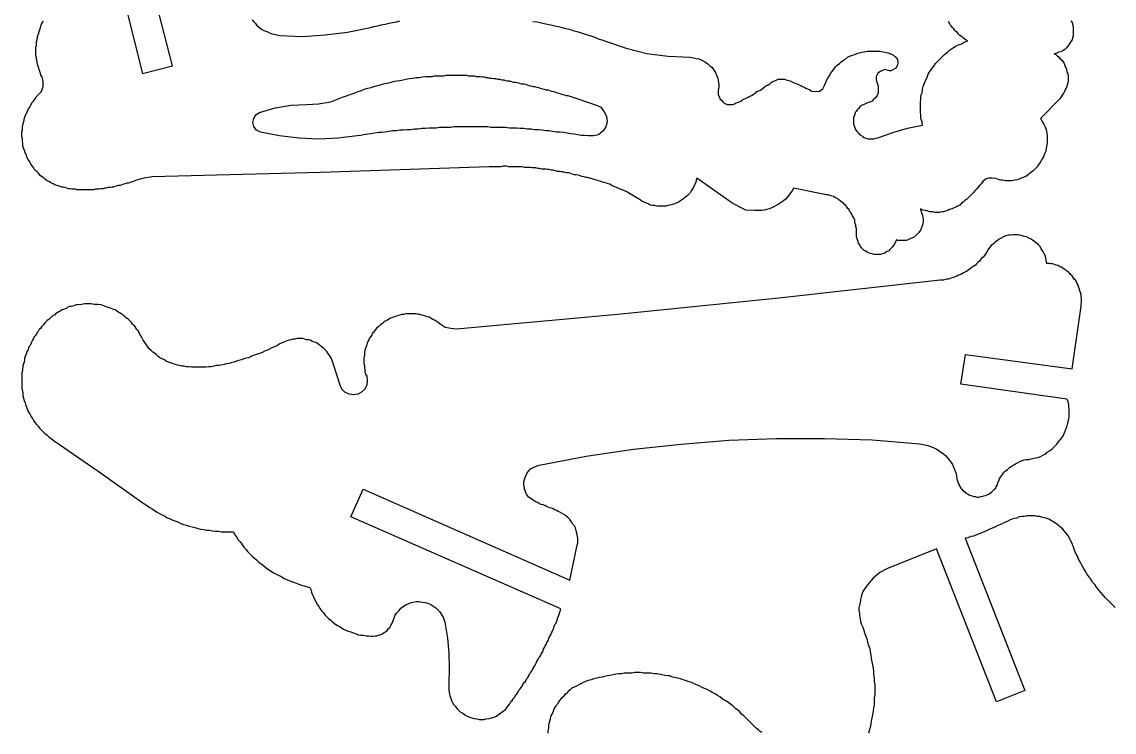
# Model space of a CAD drawing. Extents: x 6 to 899, y 6 to 466.
# Drawn here: x 6 to 223.9, y 117.1 to 258.7 of the extents above; entities that cross this region are included whole.
import ezdxf

# ---------------------------------------------------------------- set-up
doc = ezdxf.new("R2010")
doc.units = 0
doc.header["$MEASUREMENT"] = 0
doc.layers.add('DEFAULT_LAYER', color=1, linetype='Continuous')

msp = doc.modelspace()

# ---------------------------------------------------------------- linework, layer by layer
at = {"layer": 'DEFAULT_LAYER'}
for points in [[(25.3, 267.56), (30.12, 248.4), (36.06, 249.97), (31.13, 269.35)], [(215.31, 258.94), (215.53, 258.6), (215.64, 258.26), (215.76, 257.82), (215.76, 257.48), (215.76, 257.03), (215.76, 256.69), (215.76, 256.25), (215.76, 255.91), (215.64, 255.57), (215.53, 255.13), (215.31, 254.79), (215.08, 254.45), (214.86, 254.12), (214.64, 253.78), (214.41, 253.56), (214.08, 253.22), (213.74, 253), (213.29, 252.77), (212.84, 252.66), (212.39, 252.44), (211.95, 252.33), (212.28, 252.21), (212.62, 251.88), (212.95, 251.65), (213.18, 251.32), (213.51, 251.09), (213.74, 250.76), (213.96, 250.42), (214.08, 249.97), (214.3, 249.64), (214.41, 249.3), (214.52, 248.85), (214.64, 248.52), (214.75, 248.07), (214.75, 247.62), (214.75, 247.28), (214.75, 246.84), (214.41, 245.6), (213.85, 244.48), (213.07, 243.36), (209.26, 239.44), (209.37, 239.22), (209.59, 238.88), (209.93, 238.32), (210.15, 237.76), (210.38, 237.2), (210.49, 236.53), (210.6, 235.97), (210.6, 235.41), (210.6, 234.74), (210.49, 234.18), (210.38, 233.62), (210.27, 232.94), (210.04, 232.38), (209.82, 231.82), (209.59, 231.38), (209.26, 230.82), (208.92, 230.37), (208.59, 229.81), (208.14, 229.36), (207.8, 229.02), (207.24, 228.58), (206.79, 228.24), (206.34, 227.9), (205.78, 227.68), (205.22, 227.45), (204.66, 227.23), (204.1, 227.12), (203.43, 227.01), (202.87, 227.01), (202.2, 227.01), (201.64, 227.12), (201.3, 227.12), (200.97, 227.23), (200.63, 227.34), (200.3, 227.45), (199.62, 227.57), (198.84, 227.57), (198.28, 227.34), (197.72, 226.89), (197.38, 226.45), (197.05, 226.11), (196.82, 225.77), (196.49, 225.33), (196.15, 224.99), (195.81, 224.65), (195.48, 224.32), (195.14, 223.98), (194.81, 223.65), (194.47, 223.31), (194.13, 223.09), (193.8, 222.75), (193.46, 222.53), (193.13, 222.19), (192.68, 221.97), (192.34, 221.74), (192, 221.63), (191.56, 221.41), (191.11, 221.29), (190.77, 221.07), (190.32, 220.96), (189.88, 220.84), (189.54, 220.84), (189.09, 220.73), (188.64, 220.73), (188.2, 220.73), (187.75, 220.84), (187.19, 220.84), (186.74, 220.96), (186.29, 221.07), (185.73, 221.18), (185.28, 221.41), (185.28, 221.29), (185.4, 220.96), (185.51, 220.73), (185.62, 220.4), (185.73, 220.06), (185.84, 219.39), (185.84, 218.83), (185.73, 218.27), (185.51, 217.71), (185.28, 217.15), (184.95, 216.7), (184.5, 216.25), (184.05, 215.8), (183.6, 215.58), (183.04, 215.36), (182.48, 215.13), (181.81, 215.13), (181.47, 215.13), (181.14, 215.13), (180.8, 215.13), (180.47, 215.24), (180.35, 214.91), (180.13, 214.46), (179.91, 214.12), (179.68, 213.79), (179.46, 213.56), (179.12, 213.23), (178.9, 213), (178.56, 212.89), (178.23, 212.67), (178, 212.55), (177.66, 212.44), (177.33, 212.33), (176.99, 212.33), (176.66, 212.33), (176.32, 212.33), (175.98, 212.33), (175.65, 212.44), (175.31, 212.55), (174.98, 212.67), (174.64, 212.78), (174.3, 213), (174.08, 213.11), (173.86, 213.34), (173.52, 213.67), (173.3, 213.9), (173.18, 214.24), (172.96, 214.46), (172.85, 214.91), (172.74, 215.24), (172.62, 215.58), (172.51, 216.03), (172.51, 216.48), (172.51, 216.81), (172.51, 217.15), (172.51, 217.48), (172.4, 217.82), (172.4, 218.16), (172.29, 218.49), (172.18, 218.83), (172.18, 219.16), (172.06, 219.5), (171.84, 219.84), (171.73, 220.06), (171.62, 220.4), (171.39, 220.73), (171.17, 220.96), (171.06, 221.29), (170.83, 221.52), (170.61, 221.85), (170.38, 222.08), (170.16, 222.3), (169.93, 222.53), (169.6, 222.75), (169.37, 222.97), (169.04, 223.2), (168.81, 223.42), (168.48, 223.53), (168.14, 223.76), (167.92, 223.87), (167.58, 223.98), (167.25, 224.09), (166.91, 224.21), (166.57, 224.21), (166.24, 224.32), (159.96, 225.55), (159.74, 225.1), (159.4, 224.65), (159.07, 224.21), (158.84, 223.87), (158.51, 223.42), (158.06, 223.09), (157.72, 222.86), (157.28, 222.53), (156.94, 222.3), (156.49, 222.08), (156.04, 221.85), (155.59, 221.63), (155.15, 221.41), (154.59, 221.29), (154.14, 221.18), (153.69, 221.07), (152.12, 221.07), (150.44, 221.18), (149.1, 221.85), (147.64, 222.64), (140.69, 227.57), (140.58, 227.12), (140.47, 226.67), (140.25, 226.22), (140.02, 225.77), (139.8, 225.44), (139.57, 224.99), (139.35, 224.65), (139.01, 224.32), (138.68, 223.98), (138.34, 223.76), (138.01, 223.42), (137.67, 223.2), (137.33, 222.97), (137, 222.75), (136.55, 222.53), (136.21, 222.41), (135.77, 222.3), (135.32, 222.19), (134.87, 222.08), (134.53, 221.97), (134.08, 221.97), (133.64, 221.97), (133.19, 221.97), (132.74, 221.97), (132.29, 222.08), (131.84, 222.08), (131.4, 222.19), (131.06, 222.41), (130.61, 222.53), (130.16, 222.75), (129.72, 222.97), (129.38, 223.2), (126.58, 224.88), (123.67, 226.11), (123.33, 226.33), (122.99, 226.45), (122.66, 226.56), (122.21, 226.67), (121.87, 226.78), (121.54, 226.89), (121.09, 227.01), (120.75, 227.12), (120.42, 227.23), (119.97, 227.34), (119.63, 227.45), (119.3, 227.57), (118.85, 227.68), (118.51, 227.68), (118.18, 227.79), (117.73, 227.9), (117.39, 228.01), (117.06, 228.13), (116.61, 228.24), (116.27, 228.24), (115.82, 228.35), (115.49, 228.46), (115.15, 228.58), (114.7, 228.58), (114.37, 228.69), (113.92, 228.8), (113.58, 228.8), (113.25, 228.91), (112.8, 228.91), (112.46, 229.02), (112.01, 229.14), (111.68, 229.14), (111.23, 229.25), (110.89, 229.25), (110.56, 229.36), (110.11, 229.36), (109.77, 229.36), (109.33, 229.47), (108.99, 229.47), (108.54, 229.58), (108.21, 229.58), (107.76, 229.58), (107.42, 229.7), (107.09, 229.7), (106.64, 229.7), (106.3, 229.7), (105.85, 229.81), (105.52, 229.81), (105.07, 229.81), (104.73, 229.81), (104.28, 229.81), (103.95, 229.81), (103.5, 229.81), (103.16, 229.81), (102.72, 229.92), (102.38, 229.92), (102.04, 229.92), (101.6, 229.81), (101.26, 229.81), (100.81, 229.81), (100.48, 229.81), (100.03, 229.81), (99.69, 229.81), (99.24, 229.81), (65.63, 228.69), (32.02, 227.79), (30.34, 227.57), (28.89, 227.12), (28.22, 226.89), (27.66, 226.67), (27.32, 226.56), (26.98, 226.56), (26.65, 226.45), (26.31, 226.33), (25.97, 226.22), (25.64, 226.11), (25.3, 226.11), (24.97, 226), (24.63, 225.89), (24.29, 225.77), (23.96, 225.77), (23.62, 225.66), (23.17, 225.66), (22.84, 225.55), (22.5, 225.55), (22.17, 225.44), (21.83, 225.44), (21.38, 225.33), (21.05, 225.33), (20.71, 225.33), (20.37, 225.21), (19.93, 225.21), (19.59, 225.21), (19.25, 225.21), (18.92, 225.21), (18.47, 225.21), (18.13, 225.21), (17.8, 225.21), (17.46, 225.21), (17.01, 225.21), (16.68, 225.33), (16.34, 225.33), (16, 225.33), (15.67, 225.44), (15.33, 225.44), (15, 225.55), (14.66, 225.66), (14.32, 225.77), (13.99, 225.77), (13.65, 225.89), (13.32, 226), (12.98, 226.11), (12.64, 226.22), (12.31, 226.45), (11.97, 226.56), (11.75, 226.67), (11.41, 226.89), (11.07, 227.01), (10.85, 227.23), (10.51, 227.45), (10.29, 227.68), (10.07, 227.79), (9.73, 228.01), (9.51, 228.35), (9.28, 228.58), (9.06, 228.8), (8.83, 229.02), (8.5, 229.36), (8.39, 229.7), (8.16, 229.92), (7.83, 230.37), (7.6, 230.82), (7.27, 231.26), (7.04, 231.71), (6.93, 232.16), (6.71, 232.61), (6.59, 233.06), (6.37, 233.5), (6.26, 233.95), (6.26, 234.4), (6.15, 234.96), (6.15, 235.41), (6.03, 235.86), (6.03, 236.31), (6.03, 236.75), (6.15, 237.2), (6.15, 237.76), (6.26, 238.21), (6.37, 238.66), (6.48, 239.11), (6.59, 239.55), (6.71, 240), (6.93, 240.45), (7.15, 240.9), (7.38, 241.35), (7.6, 241.68), (7.83, 242.13), (8.05, 242.58), (8.39, 242.92), (8.72, 243.36), (8.95, 243.81), (9.28, 244.15), (9.28, 244.15), (9.95, 244.82), (10.29, 245.83), (10.29, 246.84), (10.07, 247.73), (9.84, 248.07), (9.73, 248.4), (9.62, 248.85), (9.51, 249.19), (9.39, 249.52), (9.28, 249.86), (9.17, 250.2), (9.06, 250.53), (9.06, 250.87), (8.95, 251.21), (8.95, 251.54), (8.83, 251.99), (8.83, 252.33), (8.83, 252.66), (8.83, 253), (8.83, 253.33), (8.83, 253.67), (8.95, 254.01), (8.95, 254.45), (8.95, 254.79), (9.06, 255.13), (9.17, 255.46), (9.17, 255.8), (9.28, 256.13), (9.39, 256.47), (9.51, 256.81), (9.62, 257.14), (9.73, 257.59), (9.84, 257.93), (9.95, 258.26), (10.18, 258.6), (10.29, 258.94)], [(51.97, 259.16), (52.3, 258.71), (52.64, 258.38), (52.97, 257.93), (53.42, 257.59), (53.87, 257.26), (54.32, 257.03), (54.88, 256.81), (55.33, 256.58), (55.89, 256.36), (56.34, 256.25), (56.9, 256.13), (57.46, 256.02), (62.05, 255.8), (66.53, 256.13), (71.01, 256.69), (75.6, 257.59), (76.28, 257.82), (77.06, 257.93), (77.73, 258.15), (78.52, 258.26), (79.3, 258.49), (79.97, 258.6), (80.76, 258.71), (81.43, 258.94)], [(107.98, 258.82), (108.77, 258.71), (109.44, 258.6), (110.22, 258.38), (110.89, 258.26), (111.57, 258.15), (112.35, 257.93), (113.02, 257.82), (113.81, 257.59), (114.48, 257.37), (115.26, 257.26), (115.94, 257.03), (116.72, 256.81), (117.39, 256.58), (118.18, 256.36), (118.85, 256.13), (119.52, 255.91), (120.31, 255.69), (120.98, 255.35), (121.76, 255.13), (122.43, 254.9), (126.58, 253.45), (130.72, 252.44), (134.98, 251.88), (139.35, 251.65), (140.02, 251.54), (140.58, 251.43), (141.14, 251.32), (141.7, 251.09), (142.26, 250.76), (142.82, 250.42), (143.27, 249.97), (143.72, 249.64), (144.06, 249.08), (144.39, 248.63), (144.62, 248.07), (144.84, 247.51), (144.95, 246.95), (145.06, 246.28), (145.06, 245.72), (144.95, 245.04), (144.95, 244.71), (144.95, 244.26), (145.06, 243.92), (145.18, 243.7), (145.29, 243.36), (145.51, 243.14), (145.96, 242.69), (146.18, 242.47), (146.52, 242.35), (146.74, 242.24), (147.08, 242.24), (147.42, 242.24), (147.86, 242.24), (148.2, 242.35), (148.54, 242.58), (148.99, 242.69), (149.43, 242.92), (149.77, 243.14), (150.22, 243.36), (150.55, 243.48), (150.89, 243.7), (151.23, 243.92), (151.56, 244.04), (151.9, 244.26), (152.23, 244.48), (152.46, 244.6), (152.68, 244.82), (153.24, 245.04), (153.69, 245.38), (154.14, 245.72), (154.47, 245.94), (154.92, 246.16), (155.26, 246.39), (155.48, 246.61), (155.82, 246.84), (156.16, 246.95), (156.38, 247.06), (156.94, 247.28), (157.5, 247.28), (157.84, 247.28), (158.17, 247.28), (158.51, 247.17), (158.96, 247.06), (159.29, 246.95), (159.74, 246.72), (160.3, 246.5), (160.86, 246.28), (161.08, 246.16), (161.42, 246.05), (161.76, 245.83), (162.09, 245.72), (162.43, 245.49), (162.76, 245.38), (163.21, 245.16), (163.55, 244.93), (164.33, 244.82), (165.12, 244.93), (165.79, 245.38), (166.13, 246.05), (166.35, 246.5), (166.57, 247.06), (166.8, 247.51), (167.13, 247.96), (167.36, 248.4), (167.69, 248.85), (168.03, 249.3), (168.37, 249.75), (168.7, 250.09), (169.15, 250.42), (169.49, 250.76), (169.93, 251.09), (170.38, 251.32), (170.72, 251.65), (171.17, 251.88), (171.73, 252.1), (172.18, 252.21), (172.62, 252.44), (173.07, 252.55), (173.63, 252.66), (174.08, 252.77), (174.64, 252.89), (175.09, 252.89), (175.65, 252.89), (176.21, 252.89), (176.66, 252.89), (177.22, 252.89), (177.78, 252.77), (178.23, 252.66), (178.79, 252.55), (179.35, 252.33), (179.91, 252.1), (180.13, 251.88), (180.47, 251.65), (180.58, 251.43), (180.69, 251.21), (180.8, 250.65), (180.69, 250.09), (180.35, 249.52), (179.91, 249.19), (179.68, 249.08), (179.35, 248.96), (179.12, 248.96), (178.67, 249.08), (178.11, 249.19), (177.33, 248.85), (176.77, 248.52), (176.43, 247.84), (176.43, 247.17), (176.66, 246.5), (176.77, 246.16), (176.88, 245.83), (176.88, 245.27), (176.88, 244.6), (176.66, 244.04), (176.32, 243.59), (175.87, 243.14), (175.65, 242.92), (175.42, 242.8), (175.09, 242.69), (174.75, 242.58), (174.3, 242.35), (173.97, 242.24), (173.52, 242.02), (173.18, 241.79), (172.96, 241.46), (172.74, 241.23), (172.51, 240.9), (172.29, 240.67), (172.18, 240.34), (172.06, 240), (171.95, 239.67), (171.95, 239.33), (171.95, 238.99), (171.95, 238.66), (171.95, 238.32), (172.06, 237.99), (172.18, 237.65), (172.29, 237.31), (172.51, 236.98), (172.74, 236.75), (172.96, 236.53), (173.18, 236.19), (173.52, 236.08), (173.74, 235.86), (174.08, 235.63), (174.42, 235.52), (174.86, 235.41), (175.2, 235.41), (175.65, 235.41), (175.98, 235.41), (176.43, 235.52), (176.99, 235.63), (179.79, 236.64), (182.71, 237.54), (185.73, 238.1), (185.62, 238.43), (185.62, 238.77), (185.51, 239.11), (185.4, 239.44), (185.4, 239.78), (185.4, 240.11), (185.28, 240.79), (185.28, 241.35), (185.28, 242.02), (185.28, 242.69), (185.4, 243.36), (185.4, 244.04), (185.62, 244.6), (185.73, 245.27), (185.84, 245.83), (186.07, 246.5), (186.29, 247.06), (186.63, 247.62), (186.85, 248.29), (187.19, 248.85), (187.52, 249.3), (187.97, 249.86), (188.31, 250.42), (188.76, 250.87), (189.2, 251.32), (189.65, 251.77), (190.1, 252.21), (190.66, 252.66), (191.11, 253.11), (191.67, 253.45), (192.23, 253.78), (192.79, 254.12), (193.13, 254.23), (193.46, 254.34), (193.8, 254.57), (194.02, 254.68), (194.36, 254.79), (194.69, 254.9), (194.36, 255.13), (194.02, 255.35), (193.8, 255.57), (193.46, 255.8), (193.13, 256.02), (192.9, 256.25), (192.68, 256.58), (192.34, 256.81), (192.12, 257.03), (191.89, 257.37), (191.67, 257.59), (191.44, 257.93), (191.22, 258.15), (191.11, 258.49), (190.88, 258.82)], [(224.11, 141.94), (223.55, 142.5), (223.11, 142.95), (222.66, 143.4), (222.21, 143.85), (221.76, 144.41), (221.31, 144.85), (220.87, 145.41), (220.42, 145.98), (220.08, 146.54), (219.63, 146.98), (219.3, 147.54), (218.85, 148.1), (218.51, 148.66), (218.18, 149.22), (217.84, 149.78), (217.51, 150.34), (217.17, 151.02), (216.83, 151.58), (216.61, 152.14), (216.27, 152.7), (216.05, 153.37), (215.82, 153.93), (215.6, 154.49), (214.82, 156.17), (213.7, 157.51), (212.46, 158.63), (210.9, 159.53), (210.34, 159.75), (209.66, 159.87), (209.1, 160.09), (208.65, 160.09), (208.09, 160.2), (207.53, 160.2), (206.97, 160.2), (206.53, 160.2), (205.97, 160.09), (205.52, 160.09), (204.96, 159.98), (204.51, 159.75), (204.06, 159.64), (203.5, 159.53), (203.05, 159.31), (202.6, 159.08), (202.04, 158.86), (201.6, 158.63), (201.15, 158.41), (200.59, 158.19), (200.14, 157.96), (199.58, 157.74), (199.13, 157.51), (198.57, 157.29), (198.12, 157.07), (197.56, 156.84), (197, 156.62), (196.44, 156.39), (195.88, 156.17), (195.32, 156.06), (194.76, 155.83), (194.2, 155.72), (206.08, 125.36), (200.48, 123.12), (188.49, 153.59), (178.74, 149.67), (177.17, 148.89), (175.83, 147.77), (174.71, 146.42), (174.37, 145.98), (174.04, 145.53), (173.81, 145.08), (173.59, 144.52), (173.48, 144.07), (173.36, 143.51), (173.25, 142.95), (173.14, 142.39), (173.03, 141.83), (173.03, 141.38), (173.14, 140.82), (173.14, 140.26), (173.25, 139.7), (173.36, 139.14), (173.48, 138.69), (173.7, 138.13), (173.92, 137.57), (174.15, 136.9), (174.37, 136.23), (174.6, 135.67), (174.71, 135), (174.93, 134.32), (175.16, 133.76), (175.27, 133.09), (175.38, 132.42), (175.49, 131.75), (175.61, 131.07), (175.72, 130.51), (175.83, 129.84), (175.94, 129.17), (175.94, 128.5), (176.05, 127.83), (176.05, 127.15), (176.17, 126.48), (176.17, 125.81), (176.17, 125.14), (176.17, 124.58), (176.05, 123.9), (176.05, 123.23), (176.05, 122.56), (175.94, 121.89), (175.83, 121.22), (175.72, 120.54), (175.61, 119.87), (175.49, 119.31), (175.38, 118.64), (175.27, 117.97), (175.05, 117.3), (174.93, 116.85)], [(153.65, 116.96), (153.31, 117.18), (152.98, 117.52), (152.53, 117.86), (152.19, 118.19), (151.85, 118.53), (151.52, 118.86), (151.18, 119.2), (150.85, 119.54), (150.51, 119.87), (150.06, 120.32), (149.61, 120.66), (149.28, 121.1), (148.83, 121.44), (148.38, 121.78), (147.93, 122.22), (147.49, 122.56), (147.04, 122.9), (146.59, 123.23), (146.14, 123.46), (145.69, 123.79), (145.24, 124.13), (144.8, 124.35), (144.35, 124.69), (143.9, 124.91), (143.34, 125.25), (142.89, 125.47), (142.44, 125.7), (141.88, 125.92), (141.44, 126.15), (140.99, 126.37), (140.43, 126.59), (139.98, 126.82), (139.42, 127.04), (138.97, 127.15), (138.41, 127.38), (137.96, 127.49), (137.4, 127.71), (136.84, 127.83), (136.39, 127.94), (135.83, 128.05), (135.27, 128.27), (134.83, 128.27), (134.27, 128.39), (133.71, 128.5), (133.15, 128.61), (132.7, 128.72), (132.14, 128.72), (131.58, 128.83), (131.02, 128.83), (130.46, 128.83), (130.01, 128.83), (129.45, 128.95), (128.89, 128.95), (128.33, 128.95), (127.77, 128.83), (127.21, 128.83), (126.65, 128.83), (126.2, 128.83), (125.64, 128.72), (125.08, 128.72), (124.52, 128.61), (123.96, 128.5), (123.4, 128.39), (122.84, 128.27), (122.28, 128.16), (121.83, 128.05), (121.27, 127.94), (120.71, 127.83), (120.15, 127.71), (119.59, 127.49), (119.03, 127.38), (118.47, 127.15), (118.02, 126.93), (117.57, 126.71), (117.13, 126.48), (116.68, 126.26), (116.23, 126.03), (115.78, 125.81), (115.44, 125.47), (115, 125.14), (114.66, 124.8), (114.32, 124.58), (113.99, 124.13), (113.65, 123.79), (113.32, 123.46), (113.09, 123.12), (112.87, 122.67), (112.53, 122.34), (112.31, 121.89), (112.08, 121.44), (111.97, 120.99), (111.75, 120.66), (111.52, 120.21), (111.41, 119.65), (111.3, 119.2), (111.19, 118.75), (111.08, 118.3), (111.08, 117.86), (110.96, 117.3), (110.96, 116.85)]]:
    msp.add_lwpolyline(points, dxfattribs=at)
for points in [[(62.83, 242.24), (65.19, 242.35), (67.65, 242.8), (70, 243.7), (70.34, 243.81), (70.68, 243.92), (70.9, 244.04), (71.24, 244.15), (71.57, 244.26), (71.91, 244.37), (72.47, 244.6), (73.14, 244.82), (73.81, 245.04), (74.37, 245.27), (75.04, 245.49), (75.72, 245.6), (76.28, 245.83), (76.95, 246.05), (77.51, 246.16), (78.18, 246.39), (78.85, 246.5), (79.53, 246.61), (80.09, 246.84), (80.76, 246.95), (81.43, 247.06), (82.1, 247.17), (82.66, 247.28), (83.33, 247.4), (84.01, 247.51), (84.68, 247.62), (85.35, 247.62), (85.91, 247.73), (86.58, 247.84), (87.26, 247.84), (87.93, 247.84), (88.26, 247.96), (88.6, 247.96), (88.94, 247.96), (89.27, 247.96), (89.61, 247.96), (89.94, 247.96), (90.28, 247.96), (90.62, 248.07), (91.06, 248.07), (91.4, 248.07), (91.74, 248.07), (92.07, 248.07), (92.52, 248.07), (92.86, 248.07), (93.19, 248.07), (93.64, 248.07), (93.98, 248.07), (94.43, 248.07), (94.76, 248.07), (95.1, 247.96), (95.55, 247.96), (95.88, 247.96), (96.33, 247.96), (96.67, 247.84), (97.11, 247.84), (97.45, 247.84), (97.9, 247.73), (98.23, 247.73), (98.57, 247.62), (99.02, 247.62), (99.36, 247.51), (99.8, 247.51), (100.14, 247.4), (100.59, 247.4), (100.92, 247.28), (101.37, 247.28), (101.71, 247.17), (102.16, 247.17), (102.49, 247.06), (102.94, 246.95), (103.28, 246.95), (103.72, 246.84), (104.06, 246.72), (104.51, 246.72), (104.84, 246.61), (105.29, 246.5), (105.63, 246.39), (106.08, 246.39), (106.41, 246.28), (106.86, 246.16), (107.2, 246.05), (107.53, 245.94), (107.98, 245.83), (108.32, 245.83), (108.77, 245.72), (109.1, 245.6), (109.44, 245.49), (109.89, 245.38), (110.22, 245.27), (110.56, 245.16), (111.01, 245.16), (111.34, 245.04), (111.68, 244.93), (112.13, 244.82), (112.46, 244.71), (112.8, 244.6), (113.14, 244.48), (113.47, 244.37), (113.92, 244.26), (114.26, 244.15), (114.59, 244.04), (114.93, 244.04), (120.64, 242.13), (121.54, 241.68), (122.21, 240.79), (122.66, 239.89), (122.77, 238.77), (122.55, 237.76), (121.99, 236.98), (121.09, 236.19), (120.08, 235.97), (119.07, 235.97), (118.29, 236.08), (117.62, 236.08), (116.94, 236.19), (116.27, 236.31), (115.49, 236.42), (114.82, 236.53), (114.14, 236.64), (113.36, 236.75), (112.69, 236.75), (111.9, 236.87), (111.23, 236.98), (110.56, 236.98), (109.77, 237.09), (109.1, 237.2), (108.32, 237.2), (107.65, 237.31), (106.86, 237.31), (106.19, 237.43), (105.4, 237.43), (104.73, 237.54), (103.95, 237.54), (103.28, 237.54), (102.49, 237.65), (101.82, 237.65), (101.04, 237.65), (100.36, 237.65), (99.58, 237.65), (98.91, 237.76), (98.12, 237.76), (97.45, 237.76), (96.67, 237.76), (95.99, 237.76), (95.21, 237.76), (94.54, 237.76), (93.75, 237.76), (93.08, 237.76), (92.3, 237.76), (91.63, 237.65), (90.84, 237.65), (90.17, 237.65), (89.38, 237.65), (88.71, 237.54), (87.93, 237.54), (87.26, 237.54), (86.47, 237.43), (85.8, 237.43), (85.02, 237.31), (84.34, 237.31), (83.56, 237.2), (82.89, 237.2), (82.1, 237.09), (81.43, 237.09), (80.76, 236.98), (79.97, 236.98), (79.3, 236.87), (78.52, 236.75), (77.85, 236.64), (77.17, 236.64), (76.39, 236.53), (75.72, 236.42), (75.04, 236.31), (74.26, 236.19), (73.59, 236.08), (72.92, 235.97), (69.11, 235.52), (65.19, 235.3), (61.26, 235.52), (57.46, 235.97), (53.65, 236.75), (52.86, 237.09), (52.3, 237.87), (52.08, 238.66), (52.3, 239.44), (52.75, 240.23), (53.42, 240.67), (56.56, 241.57), (59.7, 242.13), (62.83, 242.24)], [(102.83, 122.05), (103.28, 122.61), (103.61, 123.17), (103.84, 123.39), (104.06, 123.73), (104.28, 123.96), (104.4, 124.18), (104.62, 124.52), (104.84, 124.74), (105.07, 125.08), (105.18, 125.41), (105.4, 125.64), (105.63, 125.97), (105.85, 126.2), (105.97, 126.53), (106.19, 126.87), (106.41, 127.09), (106.64, 127.43), (106.75, 127.76), (106.97, 127.99), (107.2, 128.32), (107.31, 128.66), (107.53, 128.88), (107.76, 129.22), (107.87, 129.56), (108.09, 129.89), (108.32, 130.23), (108.43, 130.45), (108.65, 130.79), (108.77, 131.13), (108.99, 131.46), (109.1, 131.8), (109.33, 132.02), (109.55, 132.36), (109.66, 132.69), (109.89, 133.03), (110, 133.37), (110.11, 133.7), (110.33, 134.04), (110.45, 134.26), (110.67, 134.6), (110.78, 134.93), (111.01, 135.27), (111.12, 135.61), (111.23, 135.94), (111.45, 136.28), (111.57, 136.5), (111.68, 136.84), (111.9, 137.17), (112.01, 137.51), (112.13, 137.85), (112.24, 138.18), (112.35, 138.52), (112.57, 138.74), (112.69, 139.08), (112.8, 139.42), (112.91, 139.75), (113.02, 140.09), (113.14, 140.42), (113.36, 140.98), (113.58, 141.66), (71.68, 160.03), (74.15, 165.52), (115.38, 147.37), (116.83, 154.32), (116.94, 154.76), (116.94, 155.32), (116.94, 155.77), (116.83, 156.33), (116.72, 156.78), (116.61, 157.23), (116.5, 157.79), (116.27, 158.24), (115.94, 158.57), (115.71, 159.02), (115.38, 159.47), (115.04, 159.81), (114.59, 160.14), (114.26, 160.37), (113.81, 160.7), (113.36, 160.93), (113.02, 161.04), (112.69, 161.26), (112.35, 161.37), (112.01, 161.6), (111.68, 161.71), (111.34, 161.82), (111.01, 161.93), (110.67, 162.05), (110.33, 162.27), (110, 162.38), (109.66, 162.49), (109.33, 162.61), (108.99, 162.83), (108.65, 162.94), (108.43, 163.05), (108.09, 163.28), (107.65, 163.61), (107.2, 163.95), (106.75, 164.4), (106.53, 164.96), (106.41, 165.29), (106.3, 165.52), (106.3, 165.85), (106.19, 166.19), (106.19, 166.64), (106.19, 166.98), (106.3, 167.42), (106.41, 167.87), (106.86, 168.77), (107.53, 169.55), (108.32, 170), (109.21, 170.34), (118.62, 172.13), (128.04, 173.47), (137.56, 174.48), (147.08, 175.27), (156.6, 175.6), (166.13, 175.6), (175.65, 175.38), (185.17, 174.59), (186.74, 174.26), (187.3, 174.03), (187.86, 173.81), (188.42, 173.58), (188.87, 173.25), (189.43, 172.91), (189.88, 172.58), (190.32, 172.24), (190.66, 171.79), (191, 171.34), (191.33, 170.9), (191.67, 170.45), (191.89, 169.89), (192.12, 169.33), (192.34, 168.77), (192.45, 168.21), (192.57, 167.54), (192.68, 167.2), (192.79, 166.75), (193.01, 166.41), (193.13, 166.08), (193.35, 165.74), (193.57, 165.52), (193.8, 165.18), (194.13, 164.96), (194.36, 164.73), (194.69, 164.62), (195.03, 164.4), (195.25, 164.29), (195.59, 164.17), (195.93, 164.06), (196.26, 164.06), (196.6, 163.95), (196.93, 163.95), (197.27, 164.06), (197.61, 164.06), (197.94, 164.17), (198.28, 164.29), (198.61, 164.4), (198.95, 164.51), (199.17, 164.73), (199.51, 164.96), (199.74, 165.18), (200.07, 165.52), (200.3, 165.74), (200.41, 166.08), (200.63, 166.41), (200.74, 166.86), (200.97, 167.31), (201.08, 167.65), (201.3, 167.98), (201.64, 168.43), (201.86, 168.77), (202.2, 169.1), (202.65, 169.44), (202.98, 169.78), (203.43, 170.11), (203.88, 170.34), (204.22, 170.56), (204.66, 170.78), (205.11, 171.01), (205.56, 171.23), (206.01, 171.34), (206.46, 171.46), (206.91, 171.46), (207.35, 171.57), (207.91, 171.68), (208.36, 171.79), (208.92, 171.9), (209.37, 172.13), (209.82, 172.35), (210.27, 172.58), (210.6, 172.91), (211.05, 173.14), (211.5, 173.47), (211.83, 173.81), (212.17, 174.15), (212.51, 174.48), (212.84, 174.93), (213.18, 175.38), (213.4, 175.71), (213.74, 176.16), (213.96, 176.61), (214.19, 177.06), (214.3, 177.51), (214.52, 177.95), (214.64, 178.51), (214.75, 178.96), (214.86, 179.52), (214.97, 179.97), (214.97, 180.42), (214.97, 180.98), (214.97, 181.43), (214.86, 181.99), (214.86, 182.44), (214.75, 183), (214.52, 183.44), (193.35, 186.47), (194.25, 192.41), (215.53, 189.49), (217.32, 202.04), (217.32, 202.38), (217.44, 202.83), (217.44, 203.16), (217.44, 203.61), (217.32, 203.95), (217.32, 204.28), (217.21, 204.73), (217.1, 205.07), (216.99, 205.4), (216.88, 205.74), (216.76, 206.19), (216.54, 206.52), (216.43, 206.86), (216.2, 207.19), (215.98, 207.42), (215.76, 207.75), (215.53, 208.09), (215.2, 208.31), (214.97, 208.65), (214.75, 208.87), (214.41, 209.1), (214.08, 209.32), (213.74, 209.55), (213.4, 209.77), (213.07, 209.88), (212.73, 210.11), (212.39, 210.22), (212.06, 210.33), (211.72, 210.44), (211.27, 210.44), (210.94, 210.56), (210.49, 210.56), (210.38, 211.12), (210.27, 211.68), (210.15, 212.12), (209.93, 212.57), (209.71, 213.02), (209.37, 213.47), (209.15, 213.92), (208.81, 214.25), (208.47, 214.59), (208.03, 214.92), (207.69, 215.15), (207.35, 215.37), (206.91, 215.6), (206.46, 215.82), (206.01, 215.93), (205.56, 216.04), (205.11, 216.16), (204.66, 216.27), (204.22, 216.27), (203.77, 216.27), (203.21, 216.16), (202.76, 216.16), (202.31, 216.04), (201.86, 215.82), (201.42, 215.6), (200.97, 215.37), (200.63, 215.15), (200.18, 214.81), (199.85, 214.48), (199.4, 214.14), (199.06, 213.69), (198.73, 213.24), (198.61, 212.91), (198.39, 212.68), (198.17, 212.35), (198.05, 212.12), (197.83, 211.79), (197.49, 211.56), (197.27, 211.23), (197.05, 211), (196.82, 210.78), (196.49, 210.44), (196.26, 210.22), (195.93, 209.99), (195.59, 209.77), (195.25, 209.55), (195.03, 209.32), (194.69, 209.1), (194.36, 208.87), (194.02, 208.76), (193.69, 208.54), (193.35, 208.31), (192.9, 208.2), (192.57, 207.98), (192.23, 207.87), (191.89, 207.75), (191.56, 207.64), (191.22, 207.53), (190.88, 207.42), (190.55, 207.42), (190.21, 207.31), (189.88, 207.19), (189.43, 207.19), (189.2, 207.19), (157.05, 203.61), (124.9, 200.36), (92.75, 197.45), (91.63, 197.56), (90.5, 197.78), (89.5, 198.46), (89.05, 198.79), (88.71, 199.02), (88.38, 199.24), (88.04, 199.35), (87.7, 199.58), (87.26, 199.8), (86.92, 199.91), (86.58, 200.02), (86.14, 200.14), (85.8, 200.25), (85.46, 200.36), (85.13, 200.36), (84.68, 200.47), (84.34, 200.47), (84.01, 200.47), (83.56, 200.47), (83.22, 200.47), (82.89, 200.47), (82.55, 200.47), (82.21, 200.36), (81.77, 200.36), (81.43, 200.25), (81.09, 200.14), (80.76, 200.02), (80.42, 199.91), (80.09, 199.8), (79.75, 199.69), (79.41, 199.58), (79.19, 199.35), (78.85, 199.13), (78.52, 199.02), (78.18, 198.79), (77.96, 198.57), (77.62, 198.34), (77.4, 198.12), (77.17, 197.9), (76.84, 197.67), (76.61, 197.34), (76.39, 197.11), (76.16, 196.78), (75.94, 196.55), (75.83, 196.22), (75.6, 195.88), (75.38, 195.66), (75.27, 195.32), (75.04, 194.98), (74.93, 194.65), (74.82, 194.31), (74.71, 193.97), (74.6, 193.64), (74.48, 193.19), (74.37, 192.85), (74.37, 192.52), (74.37, 192.07), (74.26, 191.73), (74.26, 191.29), (74.26, 190.95), (74.26, 190.5), (74.37, 190.17), (74.37, 189.72), (74.48, 189.27), (74.48, 188.93), (74.6, 188.49), (74.82, 188.04), (74.93, 187.14), (74.82, 186.24), (74.48, 185.46), (73.81, 184.9), (73.03, 184.45), (72.24, 184.34), (71.35, 184.45), (70.45, 184.9), (69.89, 185.46), (69.55, 186.24), (68.21, 190.39), (68.1, 190.84), (67.87, 191.29), (67.76, 191.62), (67.54, 191.96), (67.31, 192.29), (67.09, 192.63), (66.87, 192.97), (66.53, 193.3), (66.31, 193.53), (65.97, 193.86), (65.63, 194.09), (65.41, 194.31), (65.07, 194.53), (64.74, 194.76), (64.4, 194.87), (63.95, 194.98), (63.62, 195.21), (63.28, 195.32), (62.83, 195.32), (62.5, 195.43), (62.16, 195.54), (61.71, 195.54), (61.38, 195.54), (60.93, 195.54), (60.48, 195.43), (60.14, 195.43), (59.7, 195.32), (59.36, 195.21), (58.91, 195.09), (58.58, 194.98), (58.13, 194.76), (57.79, 194.65), (57.34, 194.42), (57.01, 194.2), (56.56, 193.97), (56.22, 193.86), (55.78, 193.64), (55.33, 193.41), (54.88, 193.19), (54.54, 193.08), (54.09, 192.85), (53.65, 192.63), (53.2, 192.52), (52.64, 192.29), (52.19, 192.18), (51.74, 191.96), (51.29, 191.73), (50.85, 191.62), (50.29, 191.51), (49.84, 191.29), (49.28, 191.17), (48.83, 191.06), (48.38, 190.84), (47.82, 190.73), (47.37, 190.61), (46.81, 190.5), (46.36, 190.39), (45.8, 190.28), (45.36, 190.17), (44.8, 190.17), (44.35, 190.05), (43.79, 189.94), (43.34, 189.94), (42.78, 189.83), (42.33, 189.83), (41.77, 189.83), (41.32, 189.83), (40.76, 189.83), (40.31, 189.83), (39.87, 189.83), (39.31, 189.94), (38.86, 189.94), (38.41, 190.05), (37.96, 190.05), (37.51, 190.17), (37.07, 190.28), (36.62, 190.39), (36.17, 190.61), (35.72, 190.73), (35.27, 190.84), (34.83, 191.06), (34.49, 191.29), (34.04, 191.51), (33.59, 191.73), (33.26, 191.96), (32.92, 192.29), (32.47, 192.63), (32.14, 192.85), (31.8, 193.19), (31.46, 193.53), (31.13, 193.97), (30.9, 194.31), (30.57, 194.76), (30.23, 195.21), (30.01, 195.66), (29.78, 196.1), (29.56, 196.44), (29.45, 196.78), (29.22, 197.11), (29, 197.34), (28.78, 197.67), (28.55, 198.01), (28.33, 198.23), (28.1, 198.46), (27.88, 198.79), (27.66, 199.02), (27.43, 199.24), (27.21, 199.46), (26.87, 199.69), (26.65, 199.91), (26.31, 200.14), (26.09, 200.36), (25.86, 200.47), (25.53, 200.7), (25.19, 200.92), (24.97, 201.03), (24.63, 201.26), (24.29, 201.37), (23.73, 201.59), (23.06, 201.82), (22.5, 202.04), (21.83, 202.26), (21.16, 202.38), (20.49, 202.38), (19.81, 202.49), (19.25, 202.49), (18.58, 202.49), (17.91, 202.38), (17.24, 202.26), (16.9, 202.26), (16.56, 202.15), (16.23, 202.04), (15.89, 201.93), (15.56, 201.93), (15.22, 201.82), (15, 201.59), (14.66, 201.48), (14.32, 201.37), (13.99, 201.26), (13.65, 201.03), (13.43, 200.92), (13.09, 200.7), (12.76, 200.47), (12.53, 200.25), (12.2, 200.14), (11.97, 199.91), (11.63, 199.58), (11.41, 199.35), (11.07, 199.13), (10.85, 198.9), (10.63, 198.68), (10.4, 198.34), (10.18, 198.12), (9.95, 197.9), (9.73, 197.56), (9.51, 197.34), (9.28, 197), (9.06, 196.78), (8.95, 196.44), (8.72, 196.1), (8.5, 195.88), (8.39, 195.54), (8.16, 195.21), (7.94, 194.87), (7.83, 194.53), (7.71, 194.2), (7.49, 193.97), (7.38, 193.64), (7.27, 193.3), (7.04, 192.97), (6.93, 192.63), (6.82, 192.29), (6.71, 191.96), (6.59, 191.62), (6.59, 191.29), (6.48, 190.84), (6.37, 190.5), (6.26, 190.17), (6.26, 189.83), (6.15, 189.49), (6.15, 189.16), (6.03, 188.71), (6.03, 188.15), (6.03, 187.59), (6.03, 187.14), (6.03, 186.58), (6.03, 186.13), (6.03, 185.57), (6.15, 185.12), (6.26, 184.68), (6.26, 184.12), (6.37, 183.67), (6.48, 183.22), (6.71, 182.77), (6.82, 182.21), (7.04, 181.76), (7.15, 181.32), (7.38, 180.87), (7.6, 180.53), (7.83, 180.08), (8.16, 179.63), (8.39, 179.19), (8.61, 178.85), (8.95, 178.4), (9.28, 178.07), (9.62, 177.62), (9.95, 177.28), (10.29, 176.95), (10.63, 176.61), (11.07, 176.27), (11.41, 175.94), (11.86, 175.6), (12.31, 175.27), (21.49, 168.99), (30.46, 162.61), (31.02, 162.27), (31.46, 161.93), (32.02, 161.6), (32.47, 161.26), (33.03, 160.93), (33.48, 160.7), (34.04, 160.37), (34.6, 160.14), (35.05, 159.81), (35.61, 159.58), (36.17, 159.36), (36.73, 159.13), (37.29, 158.91), (37.74, 158.68), (38.3, 158.46), (38.86, 158.35), (39.42, 158.12), (39.98, 158.01), (40.54, 157.9), (41.21, 157.68), (41.77, 157.56), (42.33, 157.45), (42.89, 157.34), (43.45, 157.34), (44.01, 157.23), (44.68, 157.12), (45.24, 157.12), (45.8, 157), (46.48, 157), (47.04, 157), (47.6, 157), (48.27, 157), (48.49, 156.44), (48.83, 156), (49.17, 155.44), (49.61, 154.99), (49.95, 154.54), (50.29, 153.98), (50.73, 153.53), (51.07, 153.08), (51.52, 152.64), (51.97, 152.19), (52.41, 151.85), (52.86, 151.4), (53.31, 150.95), (53.76, 150.62), (54.21, 150.28), (54.77, 149.83), (55.21, 149.5), (55.78, 149.16), (56.22, 148.83), (56.78, 148.6), (57.34, 148.27), (57.9, 148.04), (58.35, 147.71), (58.91, 147.48), (59.47, 147.26), (60.03, 147.03), (60.59, 146.81), (61.26, 146.59), (61.82, 146.36), (62.38, 146.25), (62.95, 146.03), (63.51, 145.91), (63.73, 145.35), (63.84, 144.9), (64.07, 144.34), (64.29, 143.9), (64.51, 143.45), (64.74, 143), (64.96, 142.55), (65.3, 142.1), (65.52, 141.66), (65.86, 141.21), (66.19, 140.87), (66.53, 140.42), (66.87, 140.09), (67.2, 139.75), (67.65, 139.42), (67.99, 139.08), (68.43, 138.74), (68.88, 138.41), (69.33, 138.18), (69.78, 137.85), (70.23, 137.62), (70.68, 137.4), (71.12, 137.17), (71.68, 137.06), (72.13, 136.84), (72.58, 136.73), (73.14, 136.5), (73.59, 136.39), (74.15, 136.39), (74.71, 136.28), (75.16, 136.28), (75.72, 136.17), (76.05, 136.17), (76.5, 136.28), (76.84, 136.28), (77.17, 136.39), (77.51, 136.5), (77.85, 136.61), (78.18, 136.84), (78.41, 136.95), (78.74, 137.17), (78.97, 137.4), (79.19, 137.73), (79.41, 137.96), (79.64, 138.3), (79.86, 138.63), (79.97, 138.97), (80.09, 139.3), (80.31, 139.86), (80.53, 140.42), (80.87, 140.87), (81.32, 141.32), (81.65, 141.77), (82.1, 142.1), (82.55, 142.44), (83.11, 142.66), (83.67, 142.89), (84.12, 143), (84.68, 143.11), (85.24, 143.11), (85.91, 143), (86.47, 142.89), (87.03, 142.78), (87.59, 142.55), (88.6, 141.88), (89.38, 141.1), (90.06, 139.98), (90.39, 138.97), (90.95, 135.83), (91.18, 132.81), (91.29, 129.78), (91.18, 126.64), (91.18, 126.08), (91.18, 125.52), (91.29, 124.96), (91.4, 124.4), (91.51, 123.96), (91.74, 123.39), (91.96, 122.95), (92.19, 122.5), (92.52, 122.16), (92.86, 121.71), (93.19, 121.38), (93.53, 121.04), (93.98, 120.82), (94.43, 120.48), (94.87, 120.26), (95.32, 120.03), (95.77, 119.92), (96.22, 119.81), (96.78, 119.7), (97.23, 119.59), (97.67, 119.59), (98.23, 119.59), (98.68, 119.7), (99.24, 119.81), (99.69, 119.92), (100.25, 120.03), (100.7, 120.26), (101.15, 120.59), (101.6, 120.93), (102.04, 121.27), (102.49, 121.6), (102.83, 122.05)]]:
    msp.add_lwpolyline(points, close=True, dxfattribs=at)

doc.saveas('drawing.dxf')
